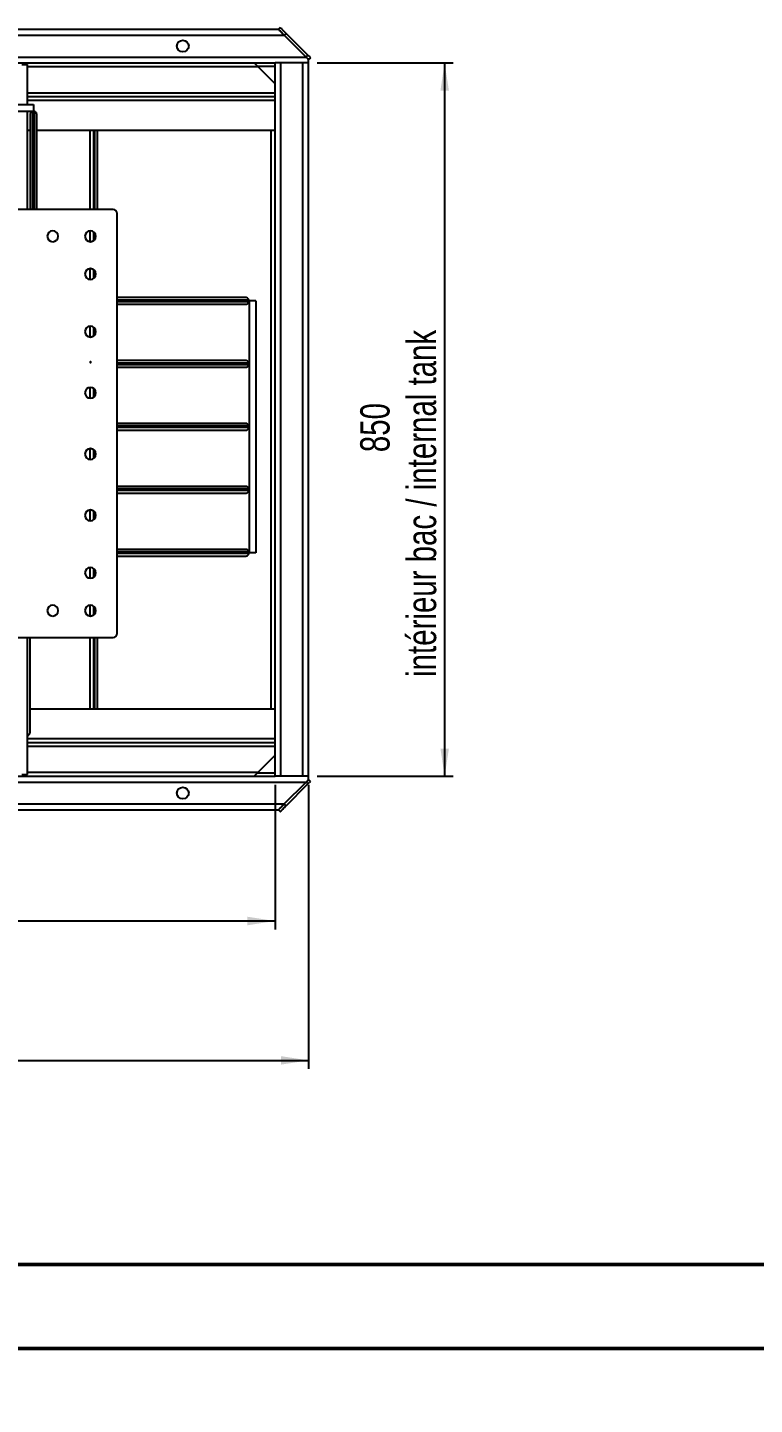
# Model space of a CAD drawing. Header units: millimetres. Extents: x -507 to 594, y -6 to 528.
# Drawn here: x 285.4 to 372, y -6.5 to 157.6 of the extents above; entities that cross this region are included whole.
import ezdxf

# ---------------------------------------------------------------- set-up
doc = ezdxf.new("R2010")
doc.units = ezdxf.units.MM
doc.layers.add('FORMAT', color=7, linetype='Continuous')
doc.styles.add('SLDTEXTSTYLE2', font='TXT', dxfattribs={"width": 0.75})
doc.dimstyles.new('SLDDIMSTYLE0', dxfattribs={"dimtxt": 3.5, "dimasz": 3.302, "dimexe": 0, "dimexo": 0.0625, "dimgap": 0.875, "dimtad": 1, "dimdec": 0, "dimlfac": 10, "dimrnd": 1e-09, "dimzin": 12, "dimdsep": 46, "dimtxsty": 'SLDTEXTSTYLE2', "dimsah": 1, "dimcen": 0.09, "dimadec": 0, "dimazin": 3, "dimtfac": 1, "dimtdec": 0, "dimtofl": 0, "dimtmove": 0, "dimatfit": 3, "dimfxl": 0, "dimfrac": 2, "dimtolj": 1, "dimtzin": 12, "dimarcsym": 0})
doc.dimstyles.new('SLDDIMSTYLE3', dxfattribs={"dimtxt": 3.5, "dimasz": 3.302, "dimexe": 0, "dimexo": 0.0625, "dimgap": 0.875, "dimtad": 1, "dimlfac": 10, "dimrnd": 1e-09, "dimzin": 12, "dimdsep": 46, "dimtxsty": 'SLDTEXTSTYLE2', "dimsah": 1, "dimcen": 0.09, "dimadec": 0, "dimazin": 3, "dimtfac": 1, "dimtofl": 0, "dimtmove": 0, "dimatfit": 3, "dimfxl": 0, "dimfrac": 2, "dimtolj": 1, "dimtzin": 12, "dimarcsym": 0})

# ---------------------------------------------------------------- blocks, each defined once
blk = doc.blocks.new('_D_3')
at = {"layer": 'FORMAT'}
for p, q in [((319.88, 153.38), (336.09, 153.38)), ((335.09, 153.38), (335.09, 68.38)), ((319.88, 68.38), (336.09, 68.38))]:
    blk.add_line(p, q, dxfattribs=at)
for points in [[(335.09, 153.38), (334.59, 150.08), (335.6, 150.08)], [(335.09, 68.38), (335.6, 71.68), (334.59, 71.68)]]:
    blk.add_solid(points, dxfattribs=at)
at = {"layer": 'FORMAT', "char_height": 3.5, "attachment_point": 1, "rotation": 90, "style": 'SLDTEXTSTYLE2'}
for s, insert in [('intérieur bac / internal tank', (330.58, 80.22)), ('850', (325.03, 107))]:
    blk.add_mtext(s, dxfattribs=dict(at, insert=insert))
blk = doc.blocks.new('_D_4')
at = {"layer": 'FORMAT'}
for p, q in [((189.88, 67.38), (189.88, 50.14)), ((314.88, 67.38), (314.88, 50.14)), ((314.88, 51.14), (189.88, 51.14))]:
    blk.add_line(p, q, dxfattribs=at)
for points in [[(189.88, 51.14), (193.18, 50.63), (193.18, 51.65)], [(314.88, 51.14), (311.58, 51.65), (311.58, 50.63)]]:
    blk.add_solid(points, dxfattribs=at)
at = {"layer": 'FORMAT', "char_height": 3.5, "attachment_point": 1, "style": 'SLDTEXTSTYLE2'}
for s, insert in [('1250', (247.21, 61.21)), ('intérieur bac / internal tank', (221.72, 55.65))]:
    blk.add_mtext(s, dxfattribs=dict(at, insert=insert))
blk = doc.blocks.new('_D_5')
at = {"layer": 'FORMAT'}
for p, q in [((184.18, 90.14), (184.18, 33.53)), ((318.88, 67.38), (318.88, 33.53)), ((184.18, 34.53), (318.88, 34.53))]:
    blk.add_line(p, q, dxfattribs=at)
for points in [[(184.18, 34.53), (187.48, 34.03), (187.48, 35.04)], [(318.88, 34.53), (315.58, 35.04), (315.58, 34.03)]]:
    blk.add_solid(points, dxfattribs=at)
at = {"layer": 'FORMAT', "char_height": 3.5, "attachment_point": 1, "style": 'SLDTEXTSTYLE2'}
for s, insert in [('1349', (247.21, 44.6)), ('hors tout sans bouchon / overall without cap', (201.87, 39.05))]:
    blk.add_mtext(s, dxfattribs=dict(at, insert=insert))

msp = doc.modelspace()

# ---------------------------------------------------------------- linework, layer by layer
at = {"color": 7, "linetype": 'Continuous', "lineweight": 25}
for p, q in [((315.4932, 157.5943), (315.2811, 157.3821)), ((280.881, 157.3823), (315.281, 157.3823)), ((315.981, 156.6823), (315.281, 157.3823)), ((318.581, 154.0823), (315.981, 156.6823)), ((316.1933, 156.8942), (315.9811, 156.6821)), ((315.9811, 156.6821), (318.5812, 154.0821)), ((316.1933, 156.8942), (318.7933, 154.2942)), ((318.7933, 154.2942), (318.5812, 154.0821)), ((280.881, 153.3823), (314.881, 153.3823)), ((284.691, 153.1823), (285.381, 153.1823)), ((285.381, 148.4209), (285.381, 153.1823)), ((312.831, 152.9323), (312.381, 153.3823)), ((314.881, 150.8823), (312.831, 152.9323)), ((314.881, 68.3823), (314.881, 153.3823)), ((315.581, 153.3823), (314.881, 153.3823)), ((315.581, 68.3823), (315.581, 153.3823)), ((318.181, 153.3823), (315.581, 153.3823)), ((318.181, 68.3823), (318.181, 153.3823)), ((318.881, 153.3823), (318.181, 153.3823)), ((318.881, 153.7823), (318.581, 154.0823)), ((319.0931, 153.9944), (318.881, 153.7823)), ((318.881, 153.3823), (318.881, 153.7823)), ((318.881, 68.3823), (318.881, 153.3823)), ((285.381, 149.3823), (314.881, 149.3823)), ((218.871, 148.4209), (286.071, 148.4209)), ((286.071, 148.4209), (286.071, 147.6209)), ((255.071, 147.6209), (286.071, 147.6209)), ((285.381, 135.9209), (285.381, 147.6209)), ((285.671, 147.2209), (285.671, 135.9209)), ((285.971, 147.6082), (285.971, 135.9209)), ((286.171, 147.6082), (286.171, 135.9209)), ((286.471, 135.9209), (286.471, 147.2209)), ((285.381, 145.3823), (285.671, 145.3823)), ((286.471, 145.3823), (314.881, 145.3823)), ((293.281, 135.9209), (293.281, 145.3823)), ((293.381, 135.9209), (293.381, 145.3823)), ((295.571, 135.9209), (208.571, 135.9209)), ((296.071, 85.4209), (296.071, 135.4209)), ((293.281, 132.2166), (293.281, 133.2253)), ((293.381, 132.318), (293.381, 133.1239)), ((293.281, 127.7166), (293.281, 128.7253)), ((293.381, 127.818), (293.381, 128.6239)), ((311.371, 125.4209), (296.071, 125.4209)), ((311.7583, 125.1209), (296.071, 125.1209)), ((311.7583, 124.9209), (296.071, 124.9209)), ((311.771, 125.0209), (311.771, 95.0209)), ((312.571, 125.0209), (311.771, 125.0209)), ((312.571, 125.0209), (312.571, 95.0209)), ((296.071, 124.6209), (311.371, 124.6209)), ((293.281, 120.8666), (293.281, 121.8753)), ((293.381, 120.968), (293.381, 121.7739)), ((311.371, 117.9209), (296.071, 117.9209)), ((311.7583, 117.6209), (296.071, 117.6209)), ((311.7583, 117.4209), (296.071, 117.4209)), ((296.071, 117.1209), (311.371, 117.1209)), ((293.281, 113.5666), (293.281, 114.5753)), ((293.381, 113.668), (293.381, 114.4739)), ((311.371, 110.4209), (296.071, 110.4209)), ((311.7583, 110.1209), (296.071, 110.1209)), ((311.7583, 109.9209), (296.071, 109.9209)), ((296.071, 109.6209), (311.371, 109.6209)), ((293.281, 106.2666), (293.281, 107.2753)), ((293.381, 106.368), (293.381, 107.1739)), ((311.371, 102.9209), (296.071, 102.9209)), ((311.7583, 102.6209), (296.071, 102.6209)), ((311.7583, 102.4209), (296.071, 102.4209)), ((296.071, 102.1209), (311.371, 102.1209)), ((293.281, 98.9666), (293.281, 99.9753)), ((293.381, 99.068), (293.381, 99.8739)), ((311.371, 95.4209), (296.071, 95.4209)), ((311.7583, 95.1209), (296.071, 95.1209)), ((311.7583, 94.9209), (296.071, 94.9209)), ((296.071, 94.6209), (311.371, 94.6209)), ((312.571, 95.0209), (311.771, 95.0209)), ((293.281, 92.1166), (293.281, 93.1253)), ((293.381, 92.218), (293.381, 93.0239)), ((293.281, 87.6166), (293.281, 88.6253)), ((293.381, 87.718), (293.381, 88.5239)), ((208.571, 84.9209), (295.571, 84.9209)), ((285.371, 73.2336), (285.371, 84.9209)), ((285.671, 73.6209), (285.671, 84.9209)), ((293.281, 76.3823), (293.281, 84.9209)), ((293.381, 76.3823), (293.381, 84.9209)), ((314.881, 76.3823), (285.671, 76.3823)), ((285.381, 68.5823), (285.381, 73.2378)), ((314.881, 72.3823), (285.381, 72.3823)), ((312.831, 68.8323), (314.881, 70.8823)), ((280.881, 68.3823), (314.881, 68.3823)), ((284.691, 68.5823), (285.381, 68.5823)), ((312.381, 68.3823), (312.831, 68.8323)), ((315.581, 68.3823), (314.881, 68.3823)), ((318.181, 68.3823), (315.581, 68.3823)), ((315.981, 65.0823), (318.581, 67.6823)), ((315.9811, 65.0824), (318.5812, 67.6824)), ((316.1933, 64.8703), (318.7933, 67.4703)), ((318.881, 68.3823), (318.181, 68.3823)), ((318.581, 67.6823), (318.881, 67.9823)), ((318.5812, 67.6824), (318.7933, 67.4703)), ((318.881, 67.9823), (318.881, 68.3823)), ((318.881, 67.9823), (319.0931, 67.7701)), ((280.881, 64.3823), (315.281, 64.3823)), ((315.281, 64.3823), (315.981, 65.0823)), ((315.2811, 64.3824), (315.4932, 64.1702)), ((315.9811, 65.0824), (316.1933, 64.8703))]:
    msp.add_line(p, q, dxfattribs=at)
at = {"color": 8, "linetype": 'Continuous', "lineweight": 25}
for p, q in [((280.881, 156.6823), (315.981, 156.6823)), ((280.881, 154.0823), (318.581, 154.0823)), ((285.381, 152.9323), (312.831, 152.9323)), ((312.781, 152.9823), (314.881, 152.9823)), ((285.381, 149.8323), (314.881, 149.8323)), ((285.381, 148.9323), (314.881, 148.9323)), ((292.8184, 135.9209), (292.8184, 145.3823)), ((293.7184, 135.9209), (293.7184, 145.3823)), ((314.4184, 76.3823), (314.4184, 145.3823)), ((292.8184, 132.0731), (292.8184, 133.3688)), ((292.8184, 127.5731), (292.8184, 128.8688)), ((292.8184, 120.7231), (292.8184, 122.0188)), ((292.8184, 113.4231), (292.8184, 114.7188)), ((292.8184, 106.1231), (292.8184, 107.4188)), ((292.8184, 98.8231), (292.8184, 100.1188)), ((292.8184, 91.9731), (292.8184, 93.2688)), ((292.8184, 87.4731), (292.8184, 88.7688)), ((292.8184, 76.3823), (292.8184, 84.9209)), ((293.7184, 76.3823), (293.7184, 84.9209)), ((314.881, 72.8323), (285.381, 72.8323)), ((314.881, 71.9323), (285.381, 71.9323)), ((280.881, 67.6823), (318.581, 67.6823)), ((312.831, 68.8323), (285.381, 68.8323)), ((312.781, 68.7823), (314.881, 68.7823)), ((280.881, 65.0823), (315.981, 65.0823))]:
    msp.add_line(p, q, dxfattribs=at)
at = {"color": 7, "linetype": 'Continuous', "lineweight": 50}
for p, q in [((25.0788, 10.2148), (584.0788, 10.2148)), ((0.0788, 0.2148), (594.0788, 0.2148))]:
    msp.add_line(p, q, dxfattribs=at)
at = {"color": 7, "linetype": 'Continuous', "lineweight": 25}
for centre in [(303.881, 155.3823), (303.881, 66.3823)]:
    msp.add_circle(centre, 0.7, dxfattribs=at)
for centre, radius, start, end in [((286.071, 147.2209), 0.4, 75.522488, 104.477512), ((295.571, 135.4209), 0.5, 0, 90), ((288.371, 132.7209), 0.65, 90, 180), ((288.371, 132.7209), 0.65, 0, 90), ((292.871, 132.7209), 0.65, 0, 180), ((288.371, 132.7209), 0.65, 180, 270), ((288.371, 132.7209), 0.65, 270, 0), ((292.871, 132.7209), 0.65, 180, 0), ((292.871, 128.2209), 0.65, 0, 180), ((292.871, 128.2209), 0.65, 180, 0), ((311.371, 125.0209), 0.4, 345.522488, 14.477512), ((292.871, 121.3709), 0.65, 0, 180), ((292.871, 121.3709), 0.65, 180, 0), ((292.871, 117.7209), 0.05, 90, 270), ((292.871, 117.7209), 0.05, 270, 90), ((311.371, 117.5209), 0.4, 345.522488, 14.477512), ((292.871, 114.0709), 0.65, 0, 180), ((292.871, 114.0709), 0.65, 180, 0), ((311.371, 110.0209), 0.4, 345.522488, 14.477512), ((292.871, 106.7709), 0.65, 0, 180), ((292.871, 106.7709), 0.65, 180, 0), ((311.371, 102.5209), 0.4, 345.522488, 14.477512), ((292.871, 99.4709), 0.65, 0, 180), ((292.871, 99.4709), 0.65, 180, 0), ((311.371, 95.0209), 0.4, 345.522488, 14.477512), ((292.871, 92.6209), 0.65, 0, 180), ((292.871, 92.6209), 0.65, 180, 0), ((288.371, 88.1209), 0.65, 90, 180), ((288.371, 88.1209), 0.65, 0, 90), ((292.871, 88.1209), 0.65, 0, 180), ((288.371, 88.1209), 0.65, 180, 270), ((288.371, 88.1209), 0.65, 270, 0), ((292.871, 88.1209), 0.65, 180, 0), ((295.571, 85.4209), 0.5, 270, 0)]:
    msp.add_arc(centre, radius, start, end, dxfattribs=at)
for points, knots in [([(315.4932, 157.5943), (315.5039, 157.5836), (315.5244, 157.5631), (315.642, 157.4455), (315.8001, 157.2874), (315.9883, 157.0992), (316.1257, 156.9618), (316.1933, 156.8942)], [0, 0, 0, 0, 0.19620128, 0.37706555, 0.56108242, 0.78404764, 1, 1, 1, 1]), ([(315.2811, 157.3821), (315.2918, 157.3715), (315.3122, 157.351), (315.4299, 157.2334), (315.588, 157.0753), (315.7762, 156.8871), (315.9136, 156.7497), (315.9811, 156.6821)], [0, 0, 0, 0, 0.196201281, 0.377065548, 0.561082418, 0.784047642, 1, 1, 1, 1]), ([(318.7933, 154.2942), (318.8503, 154.2372), (318.9521, 154.1354), (319.0501, 154.0374), (319.0931, 153.9944)], [0, 0, 0, 0, 0.56056938, 1, 1, 1, 1]), ([(318.5812, 154.0821), (318.6382, 154.025), (318.7399, 153.9233), (318.8379, 153.8253), (318.881, 153.7823)], [0, 0, 0, 0, 0.56056938, 1, 1, 1, 1]), ([(285.971, 147.6082), (285.9354, 147.5961), (285.8679, 147.5731), (285.7896, 147.5102), (285.7374, 147.4449), (285.7037, 147.3841), (285.6767, 147.3104), (285.6728, 147.2497), (285.671, 147.2209)], [0, 0, 0, 0, 0.2798083, 0.52964097, 0.65088187, 0.75907368, 0.88597328, 1, 1, 1, 1]), ([(286.471, 147.2209), (286.4692, 147.2497), (286.4665, 147.2939), (286.4512, 147.3474), (286.4328, 147.3944), (286.4045, 147.4449), (286.3525, 147.5102), (286.274, 147.5731), (286.2066, 147.5961), (286.171, 147.6082)], [0, 0, 0, 0, 0.11394786, 0.17503011, 0.24123746, 0.34930556, 0.47057629, 0.72030648, 1, 1, 1, 1]), ([(311.7583, 125.1209), (311.7461, 125.1566), (311.7231, 125.224), (311.6603, 125.3023), (311.5949, 125.3546), (311.5342, 125.3882), (311.4605, 125.4152), (311.3997, 125.4191), (311.371, 125.4209)], [0, 0, 0, 0, 0.2798083, 0.52964097, 0.65088187, 0.75907368, 0.88597328, 1, 1, 1, 1]), ([(311.371, 124.6209), (311.3997, 124.6227), (311.4439, 124.6254), (311.4974, 124.6407), (311.5445, 124.6591), (311.595, 124.6874), (311.6603, 124.7395), (311.7231, 124.8179), (311.7461, 124.8853), (311.7583, 124.9209)], [0, 0, 0, 0, 0.11394786, 0.17503011, 0.24123746, 0.34930555, 0.47057629, 0.72030648, 1, 1, 1, 1]), ([(311.7583, 117.6209), (311.7461, 117.6566), (311.7231, 117.724), (311.6603, 117.8023), (311.5949, 117.8546), (311.5342, 117.8882), (311.4605, 117.9152), (311.3997, 117.9191), (311.371, 117.9209)], [0, 0, 0, 0, 0.2798083, 0.52964097, 0.65088187, 0.75907368, 0.88597328, 1, 1, 1, 1]), ([(311.371, 117.1209), (311.3997, 117.1227), (311.4439, 117.1254), (311.4974, 117.1407), (311.5445, 117.1591), (311.595, 117.1874), (311.6603, 117.2395), (311.7231, 117.3179), (311.7461, 117.3853), (311.7583, 117.4209)], [0, 0, 0, 0, 0.113947857, 0.175030113, 0.241237455, 0.349305555, 0.470576292, 0.720306477, 1, 1, 1, 1]), ([(311.7583, 110.1209), (311.7461, 110.1566), (311.7231, 110.224), (311.6603, 110.3023), (311.5949, 110.3546), (311.5342, 110.3882), (311.4605, 110.4152), (311.3997, 110.4191), (311.371, 110.4209)], [0, 0, 0, 0, 0.2798083, 0.529640966, 0.650881874, 0.759073677, 0.885973276, 1, 1, 1, 1]), ([(311.371, 109.6209), (311.3997, 109.6227), (311.4439, 109.6254), (311.4974, 109.6407), (311.5445, 109.6591), (311.595, 109.6874), (311.6603, 109.7395), (311.7231, 109.8179), (311.7461, 109.8853), (311.7583, 109.9209)], [0, 0, 0, 0, 0.113947857, 0.175030113, 0.241237455, 0.349305555, 0.470576292, 0.720306477, 1, 1, 1, 1]), ([(311.7583, 102.6209), (311.7461, 102.6566), (311.7231, 102.724), (311.6603, 102.8023), (311.5949, 102.8546), (311.5342, 102.8882), (311.4605, 102.9152), (311.3997, 102.9191), (311.371, 102.9209)], [0, 0, 0, 0, 0.2798083, 0.529640966, 0.650881874, 0.759073677, 0.885973276, 1, 1, 1, 1]), ([(311.371, 102.1209), (311.3997, 102.1227), (311.4439, 102.1254), (311.4974, 102.1407), (311.5445, 102.1591), (311.595, 102.1874), (311.6603, 102.2395), (311.7231, 102.3179), (311.7461, 102.3853), (311.7583, 102.4209)], [0, 0, 0, 0, 0.11394786, 0.17503011, 0.24123746, 0.34930555, 0.47057629, 0.72030648, 1, 1, 1, 1]), ([(311.7583, 95.1209), (311.7461, 95.1566), (311.7231, 95.224), (311.6603, 95.3023), (311.5949, 95.3546), (311.5342, 95.3882), (311.4605, 95.4152), (311.3997, 95.4191), (311.371, 95.4209)], [0, 0, 0, 0, 0.2798083, 0.52964097, 0.65088187, 0.75907368, 0.88597328, 1, 1, 1, 1]), ([(311.371, 94.6209), (311.3997, 94.6227), (311.4439, 94.6254), (311.4974, 94.6407), (311.5445, 94.6591), (311.595, 94.6874), (311.6603, 94.7395), (311.7231, 94.8179), (311.7461, 94.8853), (311.7583, 94.9209)], [0, 0, 0, 0, 0.113947857, 0.175030113, 0.241237455, 0.349305555, 0.470576292, 0.720306477, 1, 1, 1, 1]), ([(285.371, 73.2336), (285.4066, 73.2458), (285.474, 73.2688), (285.5524, 73.3316), (285.6046, 73.397), (285.6383, 73.4577), (285.6652, 73.5315), (285.6691, 73.5922), (285.671, 73.6209)], [0, 0, 0, 0, 0.2798083, 0.52964097, 0.65088187, 0.75907368, 0.88597328, 1, 1, 1, 1]), ([(318.5812, 67.6824), (318.6382, 67.7395), (318.7399, 67.8412), (318.8379, 67.9392), (318.881, 67.9823)], [0, 0, 0, 0, 0.560569385, 1, 1, 1, 1]), ([(318.7933, 67.4703), (318.8503, 67.5273), (318.9521, 67.6291), (319.0501, 67.7271), (319.0931, 67.7701)], [0, 0, 0, 0, 0.56056938, 1, 1, 1, 1]), ([(315.2811, 64.3824), (315.2918, 64.393), (315.3122, 64.4135), (315.4299, 64.5311), (315.588, 64.6892), (315.7762, 64.8774), (315.9136, 65.0148), (315.9811, 65.0824)], [0, 0, 0, 0, 0.19620128, 0.37706555, 0.56108242, 0.78404764, 1, 1, 1, 1]), ([(315.4932, 64.1702), (315.5039, 64.1809), (315.5244, 64.2014), (315.642, 64.319), (315.8001, 64.4771), (315.9883, 64.6653), (316.1257, 64.8027), (316.1933, 64.8703)], [0, 0, 0, 0, 0.19620128, 0.37706555, 0.56108242, 0.78404764, 1, 1, 1, 1])]:
    msp.add_open_spline(points, degree=3, knots=knots, dxfattribs=at)

# ---------------------------------------------------------------- dimensions: what is measured, and where the dimension line sits
at = {"layer": 'FORMAT'}
for base, p1, p2, angle, text, dimstyle, picture, middle in [((335.0931, 68.3823), (318.881, 153.3823), (318.881, 68.3823), 90, '<>\\Pintérieur bac / internal tank', 'SLDDIMSTYLE0', '_D_3', (335.0931, 110.8823)), ((318.881, 34.5349), (184.181, 91.1398), (318.881, 68.3823), 0, '1349\\Phors tout sans bouchon / overall without cap', 'SLDDIMSTYLE3', '_D_5', (252.381, 34.5349)), ((189.881, 51.1422), (314.881, 68.3823), (189.881, 68.3823), 0, '<>\\Pintérieur bac / internal tank', 'SLDDIMSTYLE0', '_D_4', (252.381, 51.1422))]:
    dim = msp.add_linear_dim(base=base, p1=p1, p2=p2, angle=angle, text=text, dimstyle=dimstyle, dxfattribs=at)
    dim.commit()
    dim.dimension.update_dxf_attribs({"geometry": picture, "text_midpoint": middle, "dimtype": 160})

doc.saveas('drawing.dxf')
